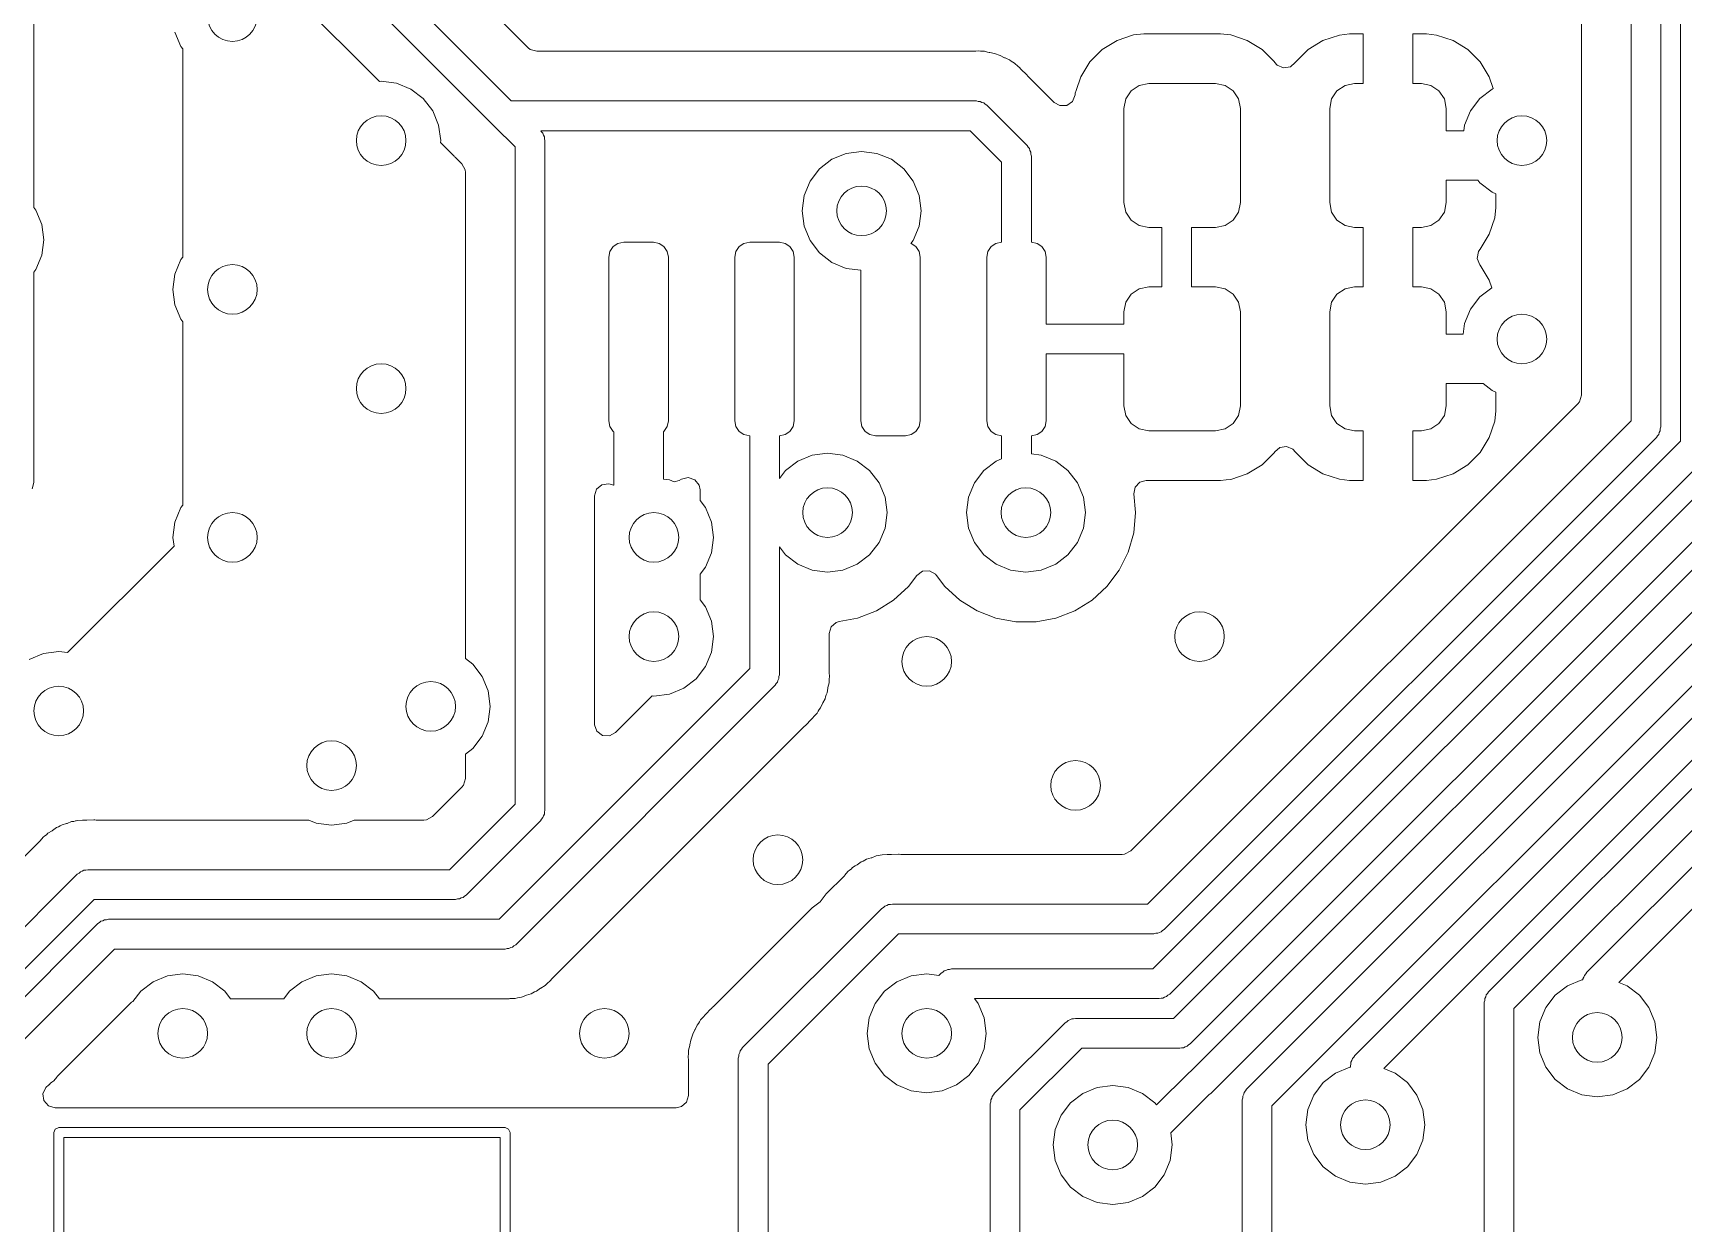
# Model space of a CAD drawing. Header units: millimetres. Extents: x 0 to 594, y 0 to 420.
# Drawn here: x 154.08 to 187.35, y 169.74 to 193.73 of the extents above; entities that cross this region are included whole.
import ezdxf

# ---------------------------------------------------------------- set-up
doc = ezdxf.new("R2010")
doc.units = ezdxf.units.MM
doc.linetypes.add('K5LT32768', pattern=[0])
picture_1 = doc.add_image_def('image1.png', size_in_pixel=(1000, 1000))

msp = doc.modelspace()

# ---------------------------------------------------------------- linework, layer by layer
at = {"color": 7, "linetype": 'K5LT32768', "lineweight": 18}
for p, q in [((186.3, 185.912), (186.3, 212.294)), ((186.9, 212.17), (186.9, 185.787)), ((187.3, 185.498), (187.3, 211.88)), ((185.299, 198.051), (185.299, 191.566)), ((154.1, 195.908), (154.1, 190.21)), ((160.25, 195.833), (163.724, 192.359)), ((163.388, 191.847), (159.738, 195.497)), ((164.066, 193.432), (162.135, 195.363)), ((159.077, 194.741), (161.065, 192.754)), ((157.061, 193.459), (156.941, 193.748)), ((176.269, 193.689), (175.936, 193.578)), ((176.475, 193.71), (176.269, 193.689)), ((178.025, 193.71), (176.475, 193.71)), ((178.23, 193.689), (178.025, 193.71)), ((178.561, 193.579), (178.23, 193.689)), ((180.419, 193.688), (180.087, 193.578)), ((180.625, 193.709), (180.419, 193.688)), ((180.9, 193.709), (180.625, 193.709)), ((180.9, 192.709), (180.9, 193.709)), ((182.175, 193.709), (181.9, 193.709)), ((181.9, 193.709), (181.9, 192.709)), ((182.38, 193.688), (182.175, 193.709)), ((182.713, 193.578), (182.38, 193.688)), ((157.1, 193.408), (157.061, 193.459)), ((157.1, 189.21), (157.1, 193.408)), ((164.107, 193.399), (164.066, 193.432)), ((164.241, 193.36), (164.107, 193.399)), ((173.033, 193.36), (164.241, 193.36)), ((173.044, 193.36), (173.033, 193.36)), ((173.093, 193.365), (173.044, 193.36)), ((173.141, 193.37), (173.093, 193.365)), ((173.183, 193.363), (173.141, 193.37)), ((173.222, 193.36), (173.183, 193.363)), ((173.264, 193.36), (173.222, 193.36)), ((173.325, 193.344), (173.264, 193.36)), ((173.358, 193.336), (173.325, 193.344)), ((173.37, 193.333), (173.358, 193.336)), ((173.466, 193.318), (173.37, 193.333)), ((173.505, 193.301), (173.466, 193.318)), ((173.541, 193.289), (173.505, 193.301)), ((173.583, 193.278), (173.541, 193.289)), ((175.637, 193.394), (175.389, 193.146)), ((175.936, 193.578), (175.637, 193.394)), ((178.563, 193.578), (178.561, 193.579)), ((178.595, 193.559), (178.563, 193.578)), ((178.862, 193.394), (178.595, 193.559)), ((179.11, 193.146), (178.862, 193.394)), ((179.788, 193.393), (179.54, 193.146)), ((180.087, 193.578), (179.788, 193.393)), ((183.011, 193.393), (182.713, 193.578)), ((183.259, 193.146), (183.011, 193.393)), ((173.668, 193.231), (173.583, 193.278)), ((173.678, 193.226), (173.668, 193.231)), ((173.71, 193.212), (173.678, 193.226)), ((173.767, 193.188), (173.71, 193.212)), ((173.801, 193.162), (173.767, 193.188)), ((173.833, 193.14), (173.801, 193.162)), ((173.871, 193.12), (173.833, 193.14)), ((173.941, 193.053), (173.871, 193.12)), ((173.95, 193.046), (173.941, 193.053)), ((173.962, 193.037), (173.95, 193.046)), ((174.005, 192.993), (173.962, 193.037)), ((174.11, 192.895), (174.005, 192.993)), ((175.389, 193.146), (175.205, 192.847)), ((179.114, 193.14), (179.11, 193.146)), ((179.166, 193.079), (179.114, 193.14)), ((179.114, 193.14), (179.114, 193.14)), ((179.295, 193.024), (179.166, 193.079)), ((179.433, 193.046), (179.295, 193.024)), ((179.531, 193.134), (179.433, 193.046)), ((179.533, 193.136), (179.531, 193.134)), ((179.531, 193.134), (179.531, 193.134)), ((179.536, 193.14), (179.533, 193.136)), ((179.54, 193.146), (179.536, 193.14)), ((183.443, 192.847), (183.259, 193.146)), ((161.065, 192.754), (161.1, 192.759)), ((161.1, 192.759), (161.41, 192.718)), ((161.41, 192.718), (161.7, 192.598)), ((174.12, 192.883), (174.11, 192.895)), ((174.121, 192.883), (174.12, 192.883)), ((174.141, 192.858), (174.121, 192.883)), ((174.669, 192.329), (174.141, 192.858)), ((175.205, 192.847), (175.113, 192.57)), ((175.205, 192.847), (175.205, 192.847)), ((176.221, 192.562), (176.383, 192.671)), ((176.383, 192.671), (176.575, 192.709)), ((176.575, 192.709), (177.925, 192.709)), ((177.925, 192.709), (178.116, 192.671)), ((178.116, 192.671), (178.278, 192.562)), ((180.371, 192.562), (180.533, 192.671)), ((180.533, 192.671), (180.725, 192.709)), ((180.725, 192.709), (180.9, 192.709)), ((181.9, 192.709), (182.075, 192.709)), ((182.075, 192.709), (182.266, 192.671)), ((182.266, 192.671), (182.428, 192.562)), ((183.523, 192.608), (183.443, 192.847)), ((161.7, 192.598), (161.948, 192.407)), ((161.948, 192.407), (162.139, 192.159)), ((163.724, 192.359), (166.1, 192.359)), ((166.1, 192.359), (173.1, 192.359)), ((173.1, 192.359), (173.138, 192.349)), ((173.138, 192.349), (173.177, 192.349)), ((173.177, 192.349), (173.212, 192.329)), ((173.212, 192.329), (173.25, 192.319)), ((173.25, 192.319), (173.278, 192.291)), ((173.278, 192.291), (173.312, 192.271)), ((174.784, 192.264), (174.669, 192.329)), ((175.038, 192.35), (174.924, 192.27)), ((175.091, 192.48), (175.038, 192.35)), ((175.095, 192.514), (175.091, 192.48)), ((175.113, 192.57), (175.095, 192.514)), ((176.075, 192.209), (176.113, 192.4)), ((176.113, 192.4), (176.221, 192.562)), ((178.278, 192.562), (178.387, 192.4)), ((178.387, 192.4), (178.425, 192.209)), ((180.225, 192.209), (180.263, 192.4)), ((180.263, 192.4), (180.371, 192.562)), ((182.428, 192.562), (182.537, 192.4)), ((182.537, 192.4), (182.575, 192.209)), ((183.061, 192.159), (183.251, 192.407)), ((183.251, 192.407), (183.5, 192.598)), ((183.5, 192.598), (183.523, 192.608)), ((162.139, 192.159), (162.259, 191.869)), ((173.312, 192.271), (174.122, 191.461)), ((174.924, 192.27), (174.784, 192.264)), ((176.075, 190.309), (176.075, 192.209)), ((178.425, 192.209), (178.425, 190.309)), ((180.225, 190.309), (180.225, 192.209)), ((182.575, 192.209), (182.575, 191.759)), ((182.941, 191.869), (183.061, 192.159)), ((162.259, 191.869), (162.3, 191.559)), ((163.8, 191.435), (163.388, 191.847)), ((166.1, 191.759), (164.319, 191.759)), ((164.319, 191.759), (164.332, 191.737)), ((164.332, 191.737), (164.36, 191.709)), ((164.36, 191.709), (164.37, 191.671)), ((164.37, 191.671), (164.39, 191.636)), ((164.39, 191.636), (164.39, 191.597)), ((172.976, 191.759), (166.1, 191.759)), ((173.61, 191.125), (172.976, 191.759)), ((182.575, 191.759), (182.926, 191.759)), ((182.926, 191.759), (182.941, 191.869)), ((162.3, 191.559), (162.295, 191.524)), ((162.295, 191.524), (162.559, 191.26)), ((163.8, 178.183), (163.8, 191.435)), ((164.39, 191.597), (164.4, 191.559)), ((164.4, 191.559), (164.4, 178.059)), ((170.187, 191.182), (170.476, 191.302)), ((170.476, 191.302), (170.787, 191.343)), ((170.787, 191.343), (171.097, 191.302)), ((171.097, 191.302), (171.387, 191.182)), ((174.122, 191.461), (174.142, 191.427)), ((174.142, 191.427), (174.17, 191.399)), ((174.17, 191.399), (174.18, 191.361)), ((174.18, 191.361), (174.2, 191.326)), ((174.2, 191.326), (174.2, 191.287)), ((185.299, 191.566), (185.3, 191.559)), ((185.3, 191.559), (185.299, 191.551)), ((185.299, 191.551), (185.299, 187.566)), ((162.559, 191.26), (162.566, 191.252)), ((162.566, 191.252), (162.57, 191.247)), ((162.57, 191.247), (162.569, 191.247)), ((162.569, 191.247), (162.579, 191.235)), ((162.579, 191.235), (162.579, 191.235)), ((162.579, 191.235), (162.589, 191.223)), ((162.589, 191.223), (162.694, 191.124)), ((162.694, 191.124), (162.726, 191.093)), ((162.726, 191.093), (162.793, 190.97)), ((162.793, 190.97), (162.799, 190.917)), ((169.747, 190.743), (169.938, 190.992)), ((169.938, 190.992), (170.187, 191.182)), ((171.387, 191.182), (171.635, 190.992)), ((171.635, 190.992), (171.826, 190.743)), ((173.61, 189.509), (173.61, 191.125)), ((174.2, 191.287), (174.21, 191.249)), ((174.21, 191.249), (174.21, 189.509)), ((162.799, 190.917), (162.799, 181.115)), ((169.628, 190.454), (169.747, 190.743)), ((171.826, 190.743), (171.946, 190.454)), ((183.214, 190.759), (182.575, 190.759)), ((182.575, 190.759), (182.575, 190.309)), ((183.251, 190.71), (183.214, 190.759)), ((183.5, 190.52), (183.251, 190.71)), ((169.587, 190.143), (169.628, 190.454)), ((171.946, 190.454), (171.987, 190.143)), ((176.113, 190.117), (176.075, 190.309)), ((178.425, 190.309), (178.387, 190.117)), ((180.263, 190.117), (180.225, 190.309)), ((182.575, 190.309), (182.537, 190.117)), ((183.575, 190.489), (183.5, 190.52)), ((183.575, 190.209), (183.575, 190.489)), ((154.1, 190.21), (154.139, 190.159)), ((154.139, 190.159), (154.259, 189.869)), ((169.628, 189.833), (169.587, 190.143)), ((171.987, 190.143), (171.946, 189.833)), ((176.221, 189.955), (176.113, 190.117)), ((178.387, 190.117), (178.278, 189.955)), ((180.371, 189.955), (180.263, 190.117)), ((182.537, 190.117), (182.428, 189.955)), ((183.443, 189.671), (183.554, 190.003)), ((183.554, 190.003), (183.575, 190.209)), ((154.259, 189.869), (154.3, 189.559)), ((169.747, 189.543), (169.628, 189.833)), ((171.946, 189.833), (171.826, 189.543)), ((176.383, 189.847), (176.221, 189.955)), ((176.575, 189.809), (176.383, 189.847)), ((176.84, 189.809), (176.575, 189.809)), ((176.84, 188.609), (176.84, 189.809)), ((177.925, 189.809), (177.44, 189.809)), ((177.44, 189.809), (177.44, 188.609)), ((178.116, 189.847), (177.925, 189.809)), ((178.278, 189.955), (178.116, 189.847)), ((180.533, 189.847), (180.371, 189.955)), ((180.725, 189.809), (180.533, 189.847)), ((180.9, 189.809), (180.725, 189.809)), ((180.9, 188.609), (180.9, 189.809)), ((182.075, 189.809), (181.9, 189.809)), ((181.9, 189.809), (181.9, 188.609)), ((182.266, 189.847), (182.075, 189.809)), ((182.428, 189.955), (182.266, 189.847)), ((183.259, 189.372), (183.443, 189.671)), ((154.3, 189.559), (154.259, 189.248)), ((165.69, 189.209), (165.713, 189.324)), ((165.713, 189.324), (165.778, 189.421)), ((165.778, 189.421), (165.875, 189.486)), ((165.875, 189.486), (165.99, 189.509)), ((165.99, 189.509), (166.59, 189.509)), ((166.59, 189.509), (166.705, 189.486)), ((166.705, 189.486), (166.802, 189.421)), ((166.802, 189.421), (166.867, 189.324)), ((166.867, 189.324), (166.89, 189.209)), ((168.23, 189.209), (168.253, 189.324)), ((168.253, 189.324), (168.318, 189.421)), ((168.318, 189.421), (168.415, 189.486)), ((168.415, 189.486), (168.53, 189.509)), ((168.53, 189.509), (169.13, 189.509)), ((169.13, 189.509), (169.245, 189.486)), ((169.245, 189.486), (169.342, 189.421)), ((169.342, 189.421), (169.407, 189.324)), ((169.407, 189.324), (169.43, 189.209)), ((169.938, 189.295), (169.747, 189.543)), ((170.187, 189.104), (169.938, 189.295)), ((171.826, 189.543), (171.782, 189.486)), ((171.782, 189.486), (171.785, 189.486)), ((171.785, 189.486), (171.882, 189.421)), ((171.882, 189.421), (171.947, 189.324)), ((171.947, 189.324), (171.97, 189.209)), ((173.31, 189.209), (173.333, 189.324)), ((173.333, 189.324), (173.398, 189.421)), ((173.398, 189.421), (173.495, 189.486)), ((173.495, 189.486), (173.61, 189.509)), ((174.21, 189.509), (174.325, 189.486)), ((174.325, 189.486), (174.422, 189.421)), ((174.422, 189.421), (174.487, 189.324)), ((174.487, 189.324), (174.51, 189.209)), ((183.2, 189.185), (183.226, 189.322)), ((183.226, 189.322), (183.252, 189.363)), ((183.252, 189.363), (183.259, 189.372)), ((154.259, 189.248), (154.139, 188.959)), ((156.941, 188.869), (157.061, 189.159)), ((157.061, 189.159), (157.1, 189.21)), ((165.69, 185.909), (165.69, 189.209)), ((166.89, 189.209), (166.89, 185.909)), ((168.23, 185.909), (168.23, 189.209)), ((169.43, 189.209), (169.43, 185.909)), ((170.476, 188.984), (170.187, 189.104)), ((170.77, 188.945), (170.476, 188.984)), ((171.97, 189.209), (171.97, 185.909)), ((173.31, 185.909), (173.31, 189.209)), ((174.51, 189.209), (174.51, 187.859)), ((183.252, 189.055), (183.2, 189.185)), ((183.259, 189.046), (183.252, 189.055)), ((183.443, 188.747), (183.259, 189.046)), ((154.139, 188.959), (154.1, 188.908)), ((154.1, 188.908), (154.1, 184.669)), ((156.9, 188.559), (156.941, 188.869)), ((170.77, 185.909), (170.77, 188.945)), ((183.494, 188.594), (183.443, 188.747)), ((156.941, 188.248), (156.9, 188.559)), ((176.075, 188.109), (176.113, 188.3)), ((176.113, 188.3), (176.221, 188.462)), ((176.221, 188.462), (176.383, 188.571)), ((176.383, 188.571), (176.575, 188.609)), ((176.575, 188.609), (176.84, 188.609)), ((177.44, 188.609), (177.925, 188.609)), ((177.925, 188.609), (178.116, 188.571)), ((178.116, 188.571), (178.278, 188.462)), ((178.278, 188.462), (178.387, 188.3)), ((178.387, 188.3), (178.425, 188.109)), ((180.225, 188.109), (180.263, 188.3)), ((180.263, 188.3), (180.371, 188.462)), ((180.371, 188.462), (180.533, 188.571)), ((180.533, 188.571), (180.725, 188.609)), ((180.725, 188.609), (180.9, 188.609)), ((181.9, 188.609), (182.075, 188.609)), ((182.075, 188.609), (182.266, 188.571)), ((182.266, 188.571), (182.428, 188.462)), ((182.428, 188.462), (182.537, 188.3)), ((182.537, 188.3), (182.575, 188.109)), ((183.061, 188.159), (183.251, 188.407)), ((183.251, 188.407), (183.494, 188.594)), ((157.061, 187.959), (156.941, 188.248)), ((176.075, 187.859), (176.075, 188.109)), ((178.425, 188.109), (178.425, 186.209)), ((180.225, 186.209), (180.225, 188.109)), ((182.575, 188.109), (182.575, 187.659)), ((182.941, 187.869), (183.061, 188.159)), ((157.1, 187.908), (157.061, 187.959)), ((157.1, 184.21), (157.1, 187.908)), ((174.51, 187.859), (176.075, 187.859)), ((182.575, 187.659), (182.913, 187.659)), ((182.913, 187.659), (182.941, 187.869)), ((185.299, 187.566), (185.3, 187.559)), ((185.3, 187.559), (185.299, 187.551)), ((185.299, 187.551), (185.299, 186.429)), ((176.075, 187.259), (174.51, 187.259)), ((174.51, 187.259), (174.51, 185.909)), ((176.075, 186.209), (176.075, 187.259)), ((183.318, 186.659), (182.575, 186.659)), ((182.575, 186.659), (182.575, 186.209)), ((183.5, 186.52), (183.318, 186.659)), ((183.575, 186.489), (183.5, 186.52)), ((183.575, 186.109), (183.575, 186.489)), ((185.299, 186.429), (185.259, 186.295)), ((176.113, 186.017), (176.075, 186.209)), ((176.221, 185.855), (176.113, 186.017)), ((185.226, 186.254), (176.212, 177.24)), ((178.387, 186.017), (178.278, 185.855)), ((178.425, 186.209), (178.387, 186.017)), ((180.263, 186.017), (180.225, 186.209)), ((180.371, 185.855), (180.263, 186.017)), ((182.537, 186.017), (182.428, 185.855)), ((182.575, 186.209), (182.537, 186.017)), ((183.554, 185.903), (183.575, 186.109)), ((185.259, 186.295), (185.226, 186.254)), ((165.713, 185.794), (165.69, 185.909)), ((165.778, 185.697), (165.713, 185.794)), ((165.79, 185.689), (165.778, 185.697)), ((165.79, 184.614), (165.79, 185.689)), ((166.802, 185.697), (166.79, 185.689)), ((166.79, 185.689), (166.79, 184.734)), ((166.867, 185.794), (166.802, 185.697)), ((166.89, 185.909), (166.867, 185.794)), ((168.253, 185.794), (168.23, 185.909)), ((168.318, 185.697), (168.253, 185.794)), ((168.415, 185.632), (168.318, 185.697)), ((169.342, 185.697), (169.245, 185.632)), ((169.407, 185.794), (169.342, 185.697)), ((169.43, 185.909), (169.407, 185.794)), ((170.793, 185.794), (170.77, 185.909)), ((170.858, 185.697), (170.793, 185.794)), ((170.955, 185.632), (170.858, 185.697)), ((171.882, 185.697), (171.785, 185.632)), ((171.947, 185.794), (171.882, 185.697)), ((171.97, 185.909), (171.947, 185.794)), ((173.333, 185.794), (173.31, 185.909)), ((173.398, 185.697), (173.333, 185.794)), ((173.495, 185.632), (173.398, 185.697)), ((174.422, 185.697), (174.325, 185.632)), ((174.487, 185.794), (174.422, 185.697)), ((174.51, 185.909), (174.487, 185.794)), ((176.383, 185.747), (176.221, 185.855)), ((176.575, 185.709), (176.383, 185.747)), ((176.554, 176.166), (186.3, 185.912)), ((177.925, 185.709), (176.575, 185.709)), ((178.116, 185.747), (177.925, 185.709)), ((178.278, 185.855), (178.116, 185.747)), ((180.533, 185.747), (180.371, 185.855)), ((180.725, 185.709), (180.533, 185.747)), ((180.9, 185.709), (180.725, 185.709)), ((180.9, 184.709), (180.9, 185.709)), ((182.075, 185.709), (181.9, 185.709)), ((181.9, 185.709), (181.9, 184.709)), ((182.266, 185.747), (182.075, 185.709)), ((182.428, 185.855), (182.266, 185.747)), ((183.443, 185.571), (183.554, 185.903)), ((186.86, 185.637), (186.832, 185.61)), ((186.87, 185.676), (186.86, 185.637)), ((186.89, 185.71), (186.87, 185.676)), ((186.9, 185.787), (186.89, 185.749)), ((186.89, 185.749), (186.89, 185.71)), ((168.53, 185.609), (168.415, 185.632)), ((168.53, 180.913), (168.53, 185.609)), ((169.245, 185.632), (169.13, 185.609)), ((169.13, 185.609), (169.13, 184.749)), ((171.07, 185.609), (170.955, 185.632)), ((171.67, 185.609), (171.07, 185.609)), ((171.785, 185.632), (171.67, 185.609)), ((173.61, 185.609), (173.495, 185.632)), ((173.61, 185.144), (173.61, 185.609)), ((174.325, 185.632), (174.21, 185.609)), ((174.21, 185.609), (174.21, 185.244)), ((176.661, 174.859), (187.3, 185.498)), ((186.812, 185.575), (176.89, 175.654)), ((179.119, 185.283), (179.218, 185.372)), ((179.218, 185.372), (179.356, 185.394)), ((179.356, 185.394), (179.484, 185.338)), ((179.484, 185.338), (179.536, 185.278)), ((183.259, 185.272), (183.443, 185.571)), ((186.832, 185.61), (186.812, 185.575)), ((169.251, 184.907), (169.5, 185.098)), ((169.5, 185.098), (169.789, 185.218)), ((169.789, 185.218), (170.1, 185.259)), ((170.1, 185.259), (170.41, 185.218)), ((170.41, 185.218), (170.7, 185.098)), ((170.7, 185.098), (170.948, 184.907)), ((173.251, 184.907), (173.5, 185.098)), ((173.5, 185.098), (173.61, 185.144)), ((174.21, 185.244), (174.41, 185.218)), ((174.41, 185.218), (174.7, 185.098)), ((174.7, 185.098), (174.948, 184.907)), ((187.812, 185.161), (176.998, 174.347)), ((177.075, 173.859), (188.3, 185.083)), ((178.563, 184.839), (178.862, 185.023)), ((178.862, 185.023), (179.11, 185.272)), ((179.11, 185.272), (179.114, 185.278)), ((179.114, 185.278), (179.118, 185.282)), ((179.118, 185.282), (179.119, 185.283)), ((179.119, 185.283), (179.119, 185.283)), ((179.536, 185.278), (179.54, 185.272)), ((179.54, 185.272), (179.788, 185.024)), ((179.788, 185.024), (180.087, 184.84)), ((182.713, 184.84), (183.011, 185.024)), ((183.011, 185.024), (183.259, 185.272)), ((154.1, 184.669), (154.06, 184.535)), ((165.546, 184.621), (165.684, 184.641)), ((165.684, 184.641), (165.718, 184.634)), ((166.79, 184.734), (166.91, 184.718)), ((166.91, 184.718), (167.009, 184.677)), ((167.009, 184.677), (167.11, 184.706)), ((167.11, 184.706), (167.155, 184.733)), ((167.155, 184.733), (167.29, 184.767)), ((167.29, 184.767), (167.423, 184.723)), ((167.423, 184.723), (167.51, 184.614)), ((169.13, 184.749), (169.251, 184.907)), ((170.948, 184.907), (171.139, 184.659)), ((171.139, 184.659), (171.259, 184.369)), ((172.941, 184.369), (173.061, 184.659)), ((173.061, 184.659), (173.251, 184.907)), ((174.948, 184.907), (175.139, 184.659)), ((175.139, 184.659), (175.259, 184.369)), ((176.302, 184.574), (176.399, 184.675)), ((176.399, 184.675), (176.522, 184.708)), ((176.522, 184.708), (178.025, 184.708)), ((188.812, 184.747), (177.412, 173.347)), ((177.421, 172.79), (189.3, 184.669)), ((178.025, 184.708), (178.137, 184.719)), ((178.137, 184.719), (178.23, 184.729)), ((178.23, 184.729), (178.563, 184.839)), ((180.087, 184.84), (180.419, 184.73)), ((180.419, 184.73), (180.625, 184.709)), ((180.625, 184.709), (180.9, 184.709)), ((181.9, 184.709), (182.175, 184.709)), ((182.175, 184.709), (182.38, 184.73)), ((182.38, 184.73), (182.713, 184.84)), ((165.401, 184.396), (165.44, 184.53)), ((165.401, 183.566), (165.401, 184.396)), ((165.44, 184.53), (165.546, 184.621)), ((165.718, 184.634), (165.785, 184.615)), ((165.785, 184.615), (165.79, 184.614)), ((167.51, 184.614), (167.529, 184.519)), ((167.529, 184.519), (167.529, 184.302)), ((171.259, 184.369), (171.3, 184.059)), ((172.9, 184.059), (172.941, 184.369)), ((175.259, 184.369), (175.3, 184.059)), ((176.275, 184.437), (176.302, 184.574)), ((176.31, 184.059), (176.275, 184.437)), ((189.812, 184.333), (177.826, 172.347)), ((156.941, 183.869), (157.061, 184.159)), ((157.061, 184.159), (157.1, 184.21)), ((167.529, 184.302), (167.639, 184.159)), ((167.639, 184.159), (167.759, 183.869)), ((171.3, 184.059), (171.259, 183.748)), ((172.941, 183.748), (172.9, 184.059)), ((175.3, 184.059), (175.259, 183.748)), ((176.273, 183.653), (176.31, 184.059)), ((178.548, 172.431), (190.3, 184.183)), ((156.9, 183.559), (156.941, 183.869)), ((167.759, 183.869), (167.8, 183.559)), ((171.259, 183.748), (171.139, 183.459)), ((173.061, 183.459), (172.941, 183.748)), ((175.259, 183.748), (175.139, 183.459)), ((176.161, 183.26), (176.273, 183.653)), ((190.812, 183.847), (179.06, 172.095)), ((180.73, 173.114), (191.3, 183.683)), ((154.777, 181.236), (156.923, 183.382)), ((156.923, 183.382), (156.9, 183.559)), ((165.4, 183.559), (165.401, 183.566)), ((165.401, 183.551), (165.4, 183.559)), ((165.401, 181.566), (165.401, 183.551)), ((167.8, 183.559), (167.759, 183.248)), ((169.251, 183.21), (169.13, 183.369)), ((169.13, 183.369), (169.13, 180.789)), ((171.139, 183.459), (170.948, 183.21)), ((173.251, 183.21), (173.061, 183.459)), ((175.139, 183.459), (174.948, 183.21)), ((191.812, 183.347), (181.315, 172.85)), ((167.759, 183.248), (167.639, 182.959)), ((169.5, 183.02), (169.251, 183.21)), ((169.789, 182.9), (169.5, 183.02)), ((170.7, 183.02), (170.41, 182.9)), ((170.948, 183.21), (170.7, 183.02)), ((173.5, 183.02), (173.251, 183.21)), ((173.789, 182.9), (173.5, 183.02)), ((174.7, 183.02), (174.41, 182.9)), ((174.948, 183.21), (174.7, 183.02)), ((175.979, 182.895), (176.161, 183.26)), ((183.428, 174.397), (192.3, 183.269)), ((167.639, 182.959), (167.529, 182.815)), ((167.529, 182.815), (167.529, 182.302)), ((170.1, 182.859), (169.789, 182.9)), ((170.41, 182.9), (170.1, 182.859)), ((171.733, 182.57), (171.902, 182.793)), ((171.902, 182.793), (172.014, 182.876)), ((172.014, 182.876), (172.154, 182.886)), ((172.154, 182.886), (172.276, 182.818)), ((172.276, 182.818), (172.298, 182.793)), ((172.298, 182.793), (172.466, 182.57)), ((174.1, 182.859), (173.789, 182.9)), ((174.41, 182.9), (174.1, 182.859)), ((175.733, 182.57), (175.979, 182.895)), ((192.812, 182.932), (183.94, 174.06)), ((185.407, 174.79), (193.3, 182.683)), ((171.432, 182.295), (171.733, 182.57)), ((172.466, 182.57), (172.768, 182.295)), ((175.432, 182.295), (175.733, 182.57)), ((193.812, 182.347), (186.052, 174.587)), ((167.529, 182.302), (167.639, 182.159)), ((167.639, 182.159), (167.759, 181.869)), ((170.705, 181.933), (171.085, 182.08)), ((171.085, 182.08), (171.432, 182.295)), ((172.768, 182.295), (172.823, 182.26)), ((172.823, 182.26), (173.115, 182.08)), ((173.115, 182.08), (173.495, 181.933)), ((174.705, 181.933), (175.085, 182.08)), ((175.085, 182.08), (175.432, 182.295)), ((167.759, 181.869), (167.8, 181.559)), ((170.131, 181.62), (170.17, 181.754)), ((170.17, 181.754), (170.276, 181.845)), ((170.276, 181.845), (170.333, 181.863)), ((170.333, 181.863), (170.705, 181.933)), ((173.495, 181.933), (173.896, 181.858)), ((173.896, 181.858), (174.304, 181.858)), ((174.304, 181.858), (174.705, 181.933)), ((165.4, 181.559), (165.401, 181.566)), ((165.401, 181.551), (165.4, 181.559)), ((165.401, 179.798), (165.401, 181.551)), ((167.8, 181.559), (167.759, 181.248)), ((170.131, 180.856), (170.131, 181.62)), ((154, 181.098), (154.289, 181.218)), ((154.289, 181.218), (154.6, 181.259)), ((154.6, 181.259), (154.777, 181.236)), ((162.799, 181.115), (162.948, 181)), ((162.948, 181), (163.139, 180.752)), ((167.759, 181.248), (167.639, 180.959)), ((163.139, 180.752), (163.259, 180.462)), ((163.476, 175.859), (168.53, 180.913)), ((167.448, 180.71), (167.2, 180.52)), ((167.639, 180.959), (167.448, 180.71)), ((169.1, 180.677), (169.09, 180.639)), ((169.12, 180.711), (169.1, 180.677)), ((169.13, 180.789), (169.12, 180.751)), ((169.12, 180.751), (169.12, 180.711)), ((170.131, 180.844), (170.131, 180.856)), ((170.14, 180.748), (170.131, 180.844)), ((170.131, 180.667), (170.134, 180.706)), ((170.131, 180.624), (170.131, 180.667)), ((170.134, 180.706), (170.14, 180.748)), ((163.259, 180.462), (163.3, 180.152)), ((169.042, 180.577), (163.812, 175.347)), ((166.565, 180.363), (165.824, 179.623)), ((166.6, 180.359), (166.565, 180.363)), ((166.91, 180.4), (166.6, 180.359)), ((167.2, 180.52), (166.91, 180.4)), ((169.062, 180.611), (169.042, 180.577)), ((169.09, 180.639), (169.062, 180.611)), ((170.049, 180.306), (170.06, 180.347)), ((170.06, 180.347), (170.072, 180.384)), ((170.072, 180.384), (170.089, 180.423)), ((170.089, 180.423), (170.104, 180.519)), ((170.104, 180.519), (170.107, 180.53)), ((170.107, 180.53), (170.131, 180.624)), ((163.3, 180.152), (163.259, 179.841)), ((169.824, 179.947), (169.891, 180.018)), ((169.891, 180.018), (169.911, 180.055)), ((169.911, 180.055), (169.932, 180.088)), ((169.932, 180.088), (169.959, 180.121)), ((169.959, 180.121), (169.997, 180.21)), ((169.997, 180.21), (170.002, 180.221)), ((170.002, 180.221), (170.049, 180.306)), ((163.259, 179.841), (163.139, 179.552)), ((164.567, 174.686), (169.629, 179.748)), ((165.401, 179.781), (165.401, 179.798)), ((165.45, 179.65), (165.401, 179.781)), ((165.562, 179.566), (165.45, 179.65)), ((169.629, 179.748), (169.654, 179.768)), ((169.654, 179.768), (169.666, 179.778)), ((169.654, 179.768), (169.654, 179.768)), ((169.666, 179.778), (169.764, 179.883)), ((169.764, 179.883), (169.808, 179.927)), ((169.808, 179.927), (169.817, 179.938)), ((169.817, 179.938), (169.824, 179.947)), ((163.139, 179.552), (162.948, 179.303)), ((165.701, 179.556), (165.562, 179.566)), ((165.824, 179.623), (165.701, 179.556)), ((162.948, 179.303), (162.799, 179.188)), ((162.799, 179.188), (162.799, 178.7)), ((162.799, 178.7), (162.759, 178.566)), ((162.726, 178.525), (162.134, 177.932)), ((162.759, 178.566), (162.726, 178.525)), ((162.476, 176.859), (163.8, 178.183)), ((164.4, 178.059), (164.39, 178.021)), ((164.39, 178.021), (164.39, 177.981)), ((154.475, 177.651), (154.465, 177.644)), ((154.554, 177.708), (154.475, 177.651)), ((154.593, 177.724), (154.554, 177.708)), ((154.628, 177.741), (154.593, 177.724)), ((154.665, 177.762), (154.628, 177.741)), ((154.758, 177.789), (154.665, 177.762)), ((154.769, 177.793), (154.758, 177.789)), ((154.859, 177.829), (154.769, 177.793)), ((154.902, 177.834), (154.859, 177.829)), ((154.94, 177.842), (154.902, 177.834)), ((154.951, 177.846), (154.94, 177.842)), ((154.98, 177.854), (154.951, 177.846)), ((155.078, 177.857), (154.98, 177.854)), ((155.089, 177.858), (155.078, 177.857)), ((155.104, 177.86), (155.089, 177.858)), ((155.165, 177.86), (155.104, 177.86)), ((155.309, 177.864), (155.165, 177.86)), ((155.325, 177.863), (155.309, 177.864)), ((155.357, 177.86), (155.325, 177.863)), ((155.325, 177.863), (155.325, 177.863)), ((159.642, 177.86), (155.357, 177.86)), ((159.789, 177.799), (159.642, 177.86)), ((160.1, 177.758), (159.789, 177.799)), ((160.41, 177.799), (160.1, 177.758)), ((160.558, 177.86), (160.41, 177.799)), ((161.958, 177.86), (160.558, 177.86)), ((162.011, 177.866), (161.958, 177.86)), ((162.134, 177.932), (162.011, 177.866)), ((164.312, 177.847), (162.812, 176.347)), ((164.332, 177.881), (164.312, 177.847)), ((164.36, 177.909), (164.332, 177.881)), ((164.37, 177.947), (164.36, 177.909)), ((164.39, 177.981), (164.37, 177.947)), ((154.218, 177.431), (152.719, 175.932)), ((154.226, 177.44), (154.218, 177.431)), ((154.288, 177.515), (154.226, 177.44)), ((154.322, 177.54), (154.288, 177.515)), ((154.352, 177.565), (154.322, 177.54)), ((154.382, 177.595), (154.352, 177.565)), ((154.465, 177.644), (154.382, 177.595)), ((170.775, 177.015), (170.697, 176.958)), ((170.815, 177.031), (170.775, 177.015)), ((170.85, 177.048), (170.815, 177.031)), ((170.886, 177.07), (170.85, 177.048)), ((170.979, 177.097), (170.886, 177.07)), ((170.991, 177.1), (170.979, 177.097)), ((171.081, 177.136), (170.991, 177.1)), ((171.123, 177.142), (171.081, 177.136)), ((171.161, 177.149), (171.123, 177.142)), ((171.202, 177.161), (171.161, 177.149)), ((171.299, 177.164), (171.202, 177.161)), ((171.311, 177.165), (171.299, 177.164)), ((171.325, 177.167), (171.311, 177.165)), ((171.387, 177.167), (171.325, 177.167)), ((171.53, 177.172), (171.387, 177.167)), ((171.546, 177.17), (171.53, 177.172)), ((171.578, 177.167), (171.546, 177.171)), ((171.546, 177.171), (171.546, 177.17)), ((176.037, 177.167), (171.578, 177.167)), ((176.089, 177.173), (176.037, 177.167)), ((176.212, 177.24), (176.089, 177.173)), ((153.061, 174.859), (154.973, 176.771)), ((154.973, 176.771), (155.008, 176.791)), ((155.008, 176.791), (155.036, 176.819)), ((155.036, 176.819), (155.074, 176.829)), ((155.074, 176.829), (155.108, 176.849)), ((155.108, 176.849), (155.147, 176.849)), ((155.147, 176.849), (155.186, 176.859)), ((155.186, 176.859), (162.476, 176.859)), ((170.44, 176.738), (170.07, 176.369)), ((170.447, 176.747), (170.44, 176.738)), ((170.509, 176.822), (170.447, 176.747)), ((170.544, 176.847), (170.509, 176.822)), ((170.573, 176.872), (170.544, 176.847)), ((170.603, 176.902), (170.573, 176.872)), ((170.66, 176.935), (170.603, 176.902)), ((170.687, 176.952), (170.66, 176.935)), ((170.697, 176.958), (170.687, 176.952)), ((162.778, 176.327), (162.75, 176.299)), ((162.812, 176.347), (162.778, 176.327)), ((170.07, 176.369), (169.948, 176.21)), ((155.31, 176.259), (153.398, 174.347)), ((162.6, 176.259), (155.31, 176.259)), ((162.638, 176.269), (162.6, 176.259)), ((162.677, 176.269), (162.638, 176.269)), ((162.712, 176.289), (162.677, 176.269)), ((162.75, 176.299), (162.712, 176.289)), ((169.79, 176.088), (167.801, 174.1)), ((168.388, 173.271), (171.195, 176.078)), ((169.948, 176.21), (169.79, 176.088)), ((171.195, 176.078), (171.229, 176.098)), ((171.229, 176.098), (171.257, 176.126)), ((171.257, 176.126), (171.295, 176.136)), ((171.295, 176.136), (171.329, 176.156)), ((171.329, 176.156), (171.369, 176.156)), ((171.369, 176.156), (171.407, 176.166)), ((171.407, 176.166), (176.554, 176.166)), ((153.476, 173.859), (155.388, 175.771)), ((155.388, 175.771), (155.422, 175.791)), ((155.422, 175.791), (155.45, 175.819)), ((155.45, 175.819), (155.488, 175.829)), ((155.488, 175.829), (155.522, 175.849)), ((155.522, 175.849), (155.562, 175.849)), ((155.562, 175.849), (155.6, 175.859)), ((155.6, 175.859), (163.476, 175.859)), ((176.89, 175.654), (176.856, 175.634)), ((163.778, 175.327), (163.75, 175.299)), ((163.812, 175.347), (163.778, 175.327)), ((171.531, 175.566), (168.9, 172.935)), ((176.678, 175.566), (171.531, 175.566)), ((176.717, 175.576), (176.678, 175.566)), ((176.756, 175.576), (176.717, 175.576)), ((176.79, 175.596), (176.756, 175.576)), ((176.828, 175.606), (176.79, 175.596)), ((176.856, 175.634), (176.828, 175.606)), ((155.724, 175.259), (153.812, 173.347)), ((163.6, 175.259), (155.724, 175.259)), ((163.638, 175.269), (163.6, 175.259)), ((163.677, 175.269), (163.638, 175.269)), ((163.712, 175.289), (163.677, 175.269)), ((163.75, 175.299), (163.712, 175.289)), ((156.5, 174.598), (156.789, 174.718)), ((156.789, 174.718), (157.1, 174.759)), ((157.1, 174.759), (157.41, 174.718)), ((157.41, 174.718), (157.7, 174.598)), ((159.5, 174.598), (159.789, 174.718)), ((159.789, 174.718), (160.1, 174.759)), ((160.1, 174.759), (160.41, 174.718)), ((160.41, 174.718), (160.7, 174.598)), ((164.497, 174.603), (164.559, 174.678)), ((164.559, 174.678), (164.567, 174.686)), ((171.5, 174.598), (171.789, 174.718)), ((171.789, 174.718), (172.1, 174.759)), ((172.1, 174.759), (172.343, 174.727)), ((172.343, 174.727), (172.388, 174.771)), ((172.388, 174.771), (172.422, 174.791)), ((172.422, 174.791), (172.45, 174.819)), ((172.45, 174.819), (172.488, 174.829)), ((172.488, 174.829), (172.522, 174.849)), ((172.522, 174.849), (172.562, 174.849)), ((172.562, 174.849), (172.6, 174.859)), ((172.6, 174.859), (176.661, 174.859)), ((185.329, 174.656), (185.349, 174.69)), ((185.329, 174.64), (185.329, 174.656)), ((185.349, 174.69), (185.359, 174.728)), ((185.359, 174.728), (185.387, 174.756)), ((185.387, 174.756), (185.407, 174.79)), ((156.091, 174.199), (156.251, 174.407)), ((156.251, 174.407), (156.5, 174.598)), ((157.7, 174.598), (157.948, 174.407)), ((157.948, 174.407), (158.063, 174.258)), ((159.137, 174.258), (159.251, 174.407)), ((159.251, 174.407), (159.5, 174.598)), ((160.7, 174.598), (160.948, 174.407)), ((160.948, 174.407), (161.063, 174.258)), ((163.926, 174.289), (164.016, 174.324)), ((164.016, 174.324), (164.027, 174.328)), ((164.027, 174.328), (164.121, 174.355)), ((164.121, 174.355), (164.157, 174.377)), ((164.157, 174.377), (164.192, 174.394)), ((164.192, 174.394), (164.232, 174.41)), ((164.232, 174.41), (164.31, 174.467)), ((164.31, 174.467), (164.32, 174.473)), ((164.32, 174.473), (164.404, 174.523)), ((164.404, 174.523), (164.434, 174.553)), ((164.434, 174.553), (164.463, 174.578)), ((164.463, 174.578), (164.497, 174.603)), ((171.061, 174.159), (171.251, 174.407)), ((171.251, 174.407), (171.5, 174.598)), ((176.963, 174.327), (176.935, 174.299)), ((176.998, 174.347), (176.963, 174.327)), ((183.37, 174.296), (183.38, 174.335)), ((183.38, 174.335), (183.408, 174.363)), ((183.408, 174.363), (183.428, 174.397)), ((184.58, 174.078), (184.771, 174.327)), ((184.771, 174.327), (185.019, 174.518)), ((185.019, 174.518), (185.309, 174.638)), ((185.309, 174.638), (185.329, 174.64)), ((186.052, 174.587), (186.219, 174.518)), ((186.219, 174.518), (186.468, 174.327)), ((186.468, 174.327), (186.658, 174.078)), ((154.567, 172.686), (156.066, 174.185)), ((156.066, 174.185), (156.091, 174.199)), ((158.063, 174.258), (159.137, 174.258)), ((161.063, 174.258), (163.429, 174.258)), ((163.429, 174.258), (163.461, 174.254)), ((163.461, 174.254), (163.461, 174.255)), ((163.461, 174.255), (163.476, 174.253)), ((163.476, 174.253), (163.62, 174.258)), ((163.62, 174.258), (163.682, 174.258)), ((163.682, 174.258), (163.696, 174.26)), ((163.696, 174.26), (163.708, 174.261)), ((163.708, 174.261), (163.805, 174.264)), ((163.805, 174.264), (163.846, 174.275)), ((163.846, 174.275), (163.884, 174.283)), ((163.884, 174.283), (163.926, 174.289)), ((167.729, 174.032), (167.665, 173.964)), ((167.764, 174.069), (167.729, 174.032)), ((167.776, 174.079), (167.764, 174.069)), ((167.801, 174.1), (167.776, 174.08)), ((167.776, 174.08), (167.776, 174.079)), ((170.941, 173.869), (171.061, 174.159)), ((176.785, 174.259), (173.062, 174.259)), ((173.062, 174.259), (173.139, 174.159)), ((173.139, 174.159), (173.259, 173.869)), ((176.824, 174.269), (176.785, 174.259)), ((176.863, 174.269), (176.824, 174.269)), ((176.897, 174.289), (176.863, 174.269)), ((176.935, 174.299), (176.897, 174.289)), ((183.34, 174.185), (183.35, 174.223)), ((183.34, 167.559), (183.34, 174.185)), ((183.35, 174.262), (183.37, 174.296)), ((183.35, 174.223), (183.35, 174.262)), ((183.94, 174.06), (183.94, 167.559)), ((184.46, 173.789), (184.58, 174.078)), ((186.658, 174.078), (186.778, 173.789)), ((167.471, 173.726), (167.432, 173.637)), ((167.497, 173.76), (167.471, 173.726)), ((167.518, 173.792), (167.497, 173.76)), ((167.539, 173.83), (167.518, 173.792)), ((167.605, 173.9), (167.539, 173.83)), ((167.613, 173.909), (167.605, 173.9)), ((167.622, 173.921), (167.613, 173.909)), ((167.644, 173.943), (167.622, 173.921)), ((167.665, 173.964), (167.644, 173.943)), ((170.9, 173.559), (170.941, 173.869)), ((173.259, 173.869), (173.3, 173.559)), ((173.468, 172.351), (174.888, 173.771)), ((174.888, 173.771), (174.922, 173.791)), ((174.922, 173.791), (174.95, 173.819)), ((174.95, 173.819), (174.988, 173.829)), ((174.988, 173.829), (175.022, 173.849)), ((175.022, 173.849), (175.062, 173.849)), ((175.062, 173.849), (175.1, 173.859)), ((175.1, 173.859), (177.075, 173.859)), ((184.419, 173.478), (184.46, 173.789)), ((186.778, 173.789), (186.819, 173.478)), ((167.325, 173.329), (167.323, 173.317)), ((167.341, 173.425), (167.325, 173.329)), ((167.357, 173.464), (167.341, 173.425)), ((167.37, 173.5), (167.357, 173.464)), ((167.381, 173.542), (167.37, 173.5)), ((167.427, 173.627), (167.381, 173.542)), ((167.432, 173.637), (167.427, 173.627)), ((170.941, 173.248), (170.9, 173.559)), ((173.3, 173.559), (173.259, 173.248)), ((177.378, 173.327), (177.35, 173.299)), ((177.412, 173.347), (177.378, 173.327)), ((184.46, 173.168), (184.419, 173.478)), ((186.819, 173.478), (186.778, 173.168)), ((167.296, 173.142), (167.289, 173.1)), ((167.289, 173.1), (167.298, 173.003)), ((167.299, 173.181), (167.296, 173.142)), ((167.298, 173.003), (167.299, 172.992)), ((167.323, 173.317), (167.299, 173.223)), ((167.299, 173.223), (167.299, 173.181)), ((168.3, 173.059), (168.31, 173.097)), ((168.3, 167.559), (168.3, 173.059)), ((168.31, 173.136), (168.33, 173.171)), ((168.31, 173.097), (168.31, 173.136)), ((168.33, 173.171), (168.34, 173.209)), ((168.34, 173.209), (168.368, 173.237)), ((168.368, 173.237), (168.388, 173.271)), ((171.061, 172.959), (170.941, 173.248)), ((173.259, 173.248), (173.139, 172.959)), ((175.224, 173.259), (173.98, 172.015)), ((177.2, 173.259), (175.224, 173.259)), ((177.238, 173.269), (177.2, 173.259)), ((177.277, 173.269), (177.238, 173.269)), ((177.311, 173.289), (177.277, 173.269)), ((177.35, 173.299), (177.311, 173.289)), ((180.653, 172.979), (180.673, 173.013)), ((180.673, 173.013), (180.683, 173.052)), ((180.683, 173.052), (180.711, 173.08)), ((180.711, 173.08), (180.73, 173.114)), ((184.58, 172.878), (184.46, 173.168)), ((186.778, 173.168), (186.658, 172.878)), ((154.497, 172.603), (154.559, 172.678)), ((154.559, 172.678), (154.567, 172.686)), ((167.299, 172.992), (167.299, 172.307)), ((168.9, 172.935), (168.9, 167.559)), ((171.251, 172.71), (171.061, 172.959)), ((171.5, 172.52), (171.251, 172.71)), ((172.948, 172.71), (172.7, 172.52)), ((173.139, 172.959), (172.948, 172.71)), ((176.731, 172.115), (177.388, 172.771)), ((177.388, 172.771), (177.421, 172.79)), ((180.094, 172.565), (180.343, 172.755)), ((180.343, 172.755), (180.632, 172.875)), ((180.632, 172.875), (180.643, 172.877)), ((180.643, 172.902), (180.653, 172.94)), ((180.643, 172.877), (180.643, 172.902)), ((180.653, 172.94), (180.653, 172.979)), ((181.315, 172.85), (181.543, 172.755)), ((181.543, 172.755), (181.791, 172.565)), ((184.771, 172.63), (184.58, 172.878)), ((186.658, 172.878), (186.468, 172.63)), ((154.28, 172.342), (154.338, 172.469)), ((154.3, 172.204), (154.28, 172.342)), ((154.338, 172.469), (154.399, 172.52)), ((154.399, 172.52), (154.404, 172.523)), ((154.404, 172.523), (154.434, 172.553)), ((154.434, 172.553), (154.463, 172.578)), ((154.463, 172.578), (154.497, 172.603)), ((171.789, 172.4), (171.5, 172.52)), ((172.1, 172.359), (171.789, 172.4)), ((172.41, 172.4), (172.1, 172.359)), ((172.7, 172.52), (172.41, 172.4)), ((173.448, 172.317), (173.468, 172.351)), ((175.001, 172.157), (175.25, 172.348)), ((175.25, 172.348), (175.539, 172.468)), ((175.539, 172.468), (175.85, 172.509)), ((175.85, 172.509), (176.16, 172.468)), ((176.16, 172.468), (176.45, 172.348)), ((176.45, 172.348), (176.698, 172.157)), ((177.793, 172.328), (177.018, 171.552)), ((177.826, 172.347), (177.793, 172.328)), ((178.47, 172.296), (178.49, 172.331)), ((178.49, 172.331), (178.5, 172.369)), ((178.5, 172.369), (178.528, 172.397)), ((178.528, 172.397), (178.548, 172.431)), ((179.903, 172.316), (180.094, 172.565)), ((181.791, 172.565), (181.982, 172.316)), ((185.019, 172.439), (184.771, 172.63)), ((185.309, 172.319), (185.019, 172.439)), ((186.219, 172.439), (185.93, 172.319)), ((186.468, 172.63), (186.219, 172.439)), ((154.392, 172.098), (154.3, 172.204)), ((154.526, 172.059), (154.392, 172.098)), ((167.051, 172.059), (154.526, 172.059)), ((167.154, 172.081), (167.051, 172.059)), ((167.259, 172.173), (167.154, 172.081)), ((167.299, 172.307), (167.259, 172.173)), ((173.38, 172.139), (173.39, 172.177)), ((173.38, 167.559), (173.38, 172.139)), ((173.39, 172.216), (173.41, 172.251)), ((173.39, 172.177), (173.39, 172.216)), ((173.41, 172.251), (173.42, 172.289)), ((173.42, 172.289), (173.448, 172.317)), ((173.98, 172.015), (173.98, 167.559)), ((174.811, 171.909), (175.001, 172.157)), ((176.698, 172.157), (176.731, 172.115)), ((178.46, 172.219), (178.47, 172.257)), ((178.46, 167.559), (178.46, 172.219)), ((178.47, 172.257), (178.47, 172.296)), ((179.06, 172.095), (179.06, 167.559)), ((179.743, 171.716), (179.783, 172.027)), ((179.783, 172.027), (179.903, 172.316)), ((181.982, 172.316), (182.102, 172.027)), ((182.102, 172.027), (182.143, 171.716)), ((185.619, 172.278), (185.309, 172.319)), ((185.93, 172.319), (185.619, 172.278)), ((174.691, 171.619), (174.811, 171.909)), ((179.783, 171.405), (179.743, 171.716)), ((182.143, 171.716), (182.102, 171.405)), ((154.5, 171.559), (154.529, 171.63)), ((154.5, 152.659), (154.5, 171.559)), ((154.529, 171.63), (154.6, 171.659)), ((154.6, 171.659), (163.6, 171.659)), ((163.5, 171.459), (154.7, 171.459)), ((154.7, 171.459), (154.7, 152.559)), ((163.5, 152.559), (163.5, 171.459)), ((163.6, 171.659), (163.67, 171.63)), ((163.67, 171.63), (163.7, 171.559)), ((163.7, 171.559), (163.7, 152.659)), ((174.65, 171.309), (174.691, 171.619)), ((177.018, 171.552), (177.05, 171.309)), ((179.903, 171.116), (179.783, 171.405)), ((182.102, 171.405), (181.982, 171.116)), ((174.691, 170.998), (174.65, 171.309)), ((174.811, 170.709), (174.691, 170.998)), ((177.009, 170.998), (176.889, 170.709)), ((177.05, 171.309), (177.009, 170.998)), ((180.094, 170.868), (179.903, 171.116)), ((181.982, 171.116), (181.791, 170.868)), ((175.001, 170.46), (174.811, 170.709)), ((176.889, 170.709), (176.698, 170.46)), ((180.343, 170.677), (180.094, 170.868)), ((180.632, 170.557), (180.343, 170.677)), ((181.543, 170.677), (181.253, 170.557)), ((181.791, 170.868), (181.543, 170.677)), ((175.25, 170.27), (175.001, 170.46)), ((176.698, 170.46), (176.45, 170.27)), ((180.943, 170.516), (180.632, 170.557)), ((181.253, 170.557), (180.943, 170.516)), ((175.539, 170.15), (175.25, 170.27)), ((175.85, 170.109), (175.539, 170.15)), ((176.16, 170.15), (175.85, 170.109)), ((176.45, 170.27), (176.16, 170.15))]:
    msp.add_line(p, q, dxfattribs=at)
for centre in [(158.1, 194.059), (161.1, 191.559), (184.1, 191.559), (170.787, 190.143), (158.1, 188.559), (184.1, 187.559), (161.1, 186.559), (170.1, 184.059), (174.1, 184.059), (158.1, 183.559), (166.6, 183.559), (166.6, 181.559), (177.6, 181.559), (172.1, 181.059), (162.1, 180.152), (154.6, 180.059), (160.1, 178.958), (175.1, 178.559), (169.1, 177.059), (157.1, 173.559), (160.1, 173.559), (165.6, 173.559), (172.1, 173.559), (185.619, 173.478), (180.943, 171.716), (175.85, 171.309)]:
    msp.add_circle(centre, 0.5, dxfattribs=at)

# ---------------------------------------------------------------- pictures from other files: only their frames are drawn
image = msp.add_image(picture_1, insert=(102.693, 139.227), size_in_units=(173.712, 173.712))
image.dxf.flags = 15

doc.saveas('drawing.dxf')
